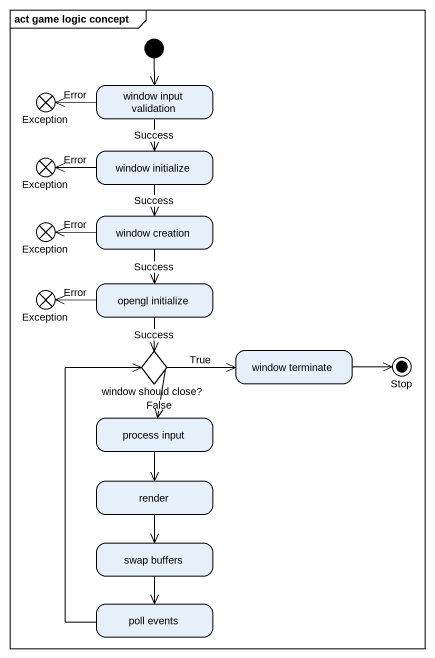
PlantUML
@startuml
mainframe act game logic concept
hide empty description
state "Exception" as Exception_ <<end>>
state "window input validation" as window_input_validation
state "window initialize" as window_initialize
state "Exception" as Exception__2 <<end>>
state "Exception" as Exception__3 <<end>>
state "window creation" as window_creation
state "Exception" as Exception__4 <<end>>
state "opengl initialize" as opengl_initialize
state "window should close?" as window_should_close <<choice>>
state "window terminate" as window_terminate
state "Stop" as Stop_ <<end>>
state "process input" as process_input
state render
state "swap buffers" as swap_buffers
state "poll events" as poll_events
[*] --> window_input_validation
window_input_validation -left-> Exception_ : Error
window_input_validation --> window_initialize : Success
window_initialize -left-> Exception__2 : Error
window_initialize --> window_creation : Success
window_creation -left-> Exception__3 : Error
window_creation --> opengl_initialize : Success
opengl_initialize -left-> Exception__4 : Error
opengl_initialize --> window_should_close : Success
window_should_close -right-> window_terminate : True
window_should_close --> process_input : False
window_terminate -right-> Stop_
process_input --> render
render --> swap_buffers
swap_buffers --> poll_events
poll_events -up-> window_should_close
@enduml
